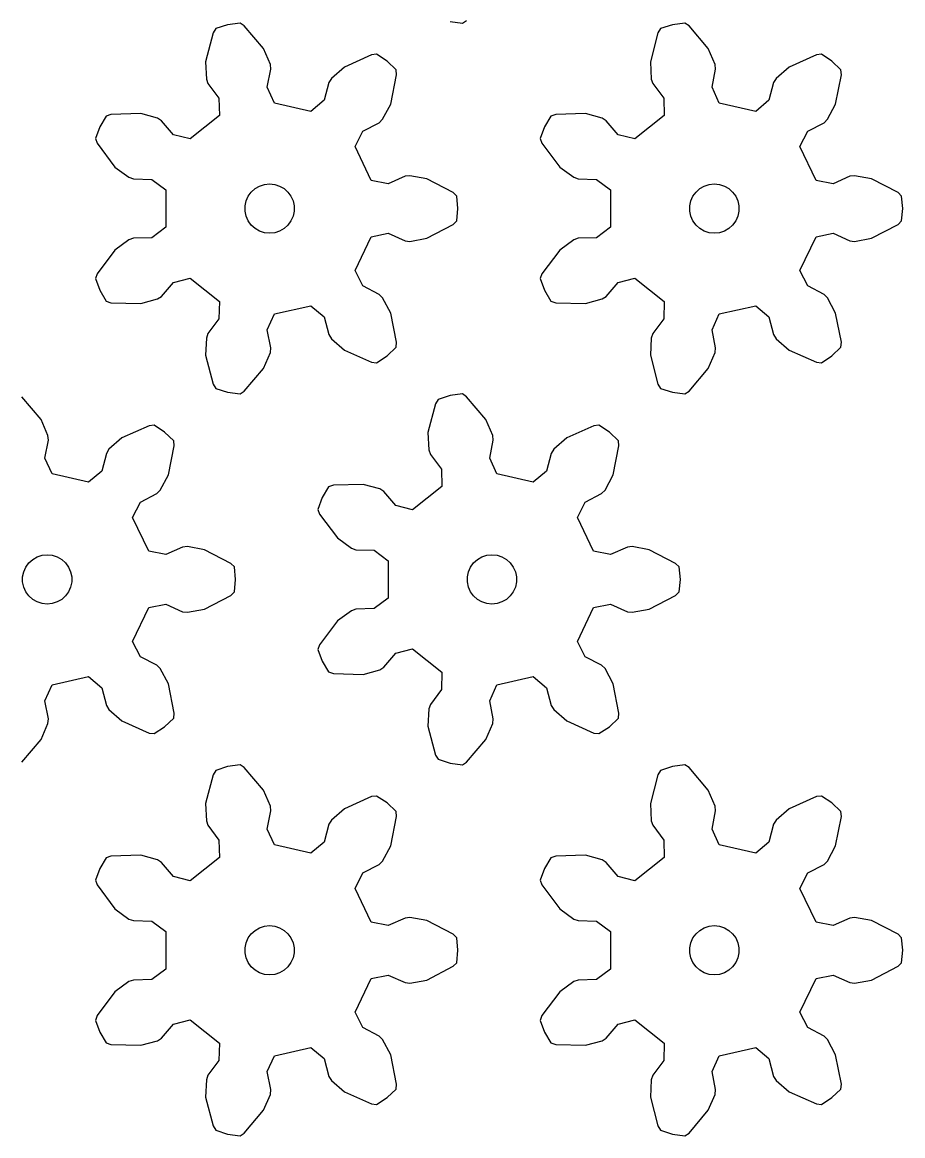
# Model space of a CAD drawing. Extents: x 0 to 211, y 0 to 225.
# Drawn here: x 157.9 to 211.4, y 0 to 67.7 of the extents above; entities that cross this region are included whole.
import ezdxf

# ---------------------------------------------------------------- set-up
doc = ezdxf.new("R2010")
doc.units = 0

msp = doc.modelspace()

# ---------------------------------------------------------------- linework, layer by layer
for p, q in [((183.868, 67.745), (184.621, 67.643)), ((184.621, 67.643), (184.879, 67.808)), ((169.46, 67.045), (169.003, 65.291)), ((169.621, 67.306), (169.46, 67.045)), ((170.343, 67.541), (169.621, 67.306)), ((171.096, 67.643), (170.343, 67.541)), ((171.354, 67.478), (171.096, 67.643)), ((172.527, 66.095), (171.354, 67.478)), ((196.51, 67.045), (196.053, 65.291)), ((196.671, 67.306), (196.51, 67.045)), ((197.393, 67.541), (196.671, 67.306)), ((198.146, 67.643), (197.393, 67.541)), ((198.404, 67.478), (198.146, 67.643)), ((199.577, 66.095), (198.404, 67.478)), ((172.941, 65.128), (172.527, 66.095)), ((179.099, 65.71), (177.443, 64.973)), ((179.404, 65.746), (179.099, 65.71)), ((180.038, 65.328), (179.404, 65.746)), ((199.991, 65.128), (199.577, 66.095)), ((206.15, 65.71), (204.493, 64.973)), ((206.454, 65.746), (206.15, 65.71)), ((207.088, 65.328), (206.454, 65.746)), ((169.003, 65.291), (169.05, 64.24)), ((172.971, 64.838), (172.941, 65.128)), ((180.586, 64.803), (180.038, 65.328)), ((196.053, 65.291), (196.1, 64.24)), ((200.022, 64.838), (199.991, 65.128)), ((207.637, 64.803), (207.088, 65.328)), ((172.756, 63.741), (172.971, 64.838)), ((177.443, 64.973), (176.651, 64.281)), ((180.269, 62.72), (180.619, 64.498)), ((180.619, 64.498), (180.586, 64.803)), ((199.806, 63.741), (200.022, 64.838)), ((204.493, 64.973), (203.701, 64.281)), ((207.319, 62.72), (207.669, 64.498)), ((207.669, 64.498), (207.637, 64.803)), ((169.05, 64.24), (169.148, 63.966)), ((169.148, 63.966), (169.818, 63.071)), ((173.188, 62.78), (172.756, 63.741)), ((176.497, 64.034), (176.216, 62.952)), ((176.651, 64.281), (176.497, 64.034)), ((196.1, 64.24), (196.198, 63.966)), ((196.198, 63.966), (196.868, 63.071)), ((200.239, 62.78), (199.806, 63.741)), ((203.548, 64.034), (203.266, 62.952)), ((203.701, 64.281), (203.548, 64.034)), ((169.818, 63.071), (169.845, 62.017)), ((196.868, 63.071), (196.895, 62.017)), ((175.408, 62.273), (173.188, 62.78)), ((176.216, 62.952), (175.408, 62.273)), ((179.771, 61.793), (180.269, 62.72)), ((202.459, 62.273), (200.239, 62.78)), ((203.266, 62.952), (202.459, 62.273)), ((206.821, 61.793), (207.319, 62.72)), ((162.958, 61.993), (162.569, 61.341)), ((163.248, 62.092), (162.958, 61.993)), ((165.06, 62.147), (163.248, 62.092)), ((166.074, 61.867), (165.06, 62.147)), ((166.32, 61.711), (166.074, 61.867)), ((167.043, 60.858), (166.32, 61.711)), ((169.845, 62.017), (168.065, 60.597)), ((179.563, 61.588), (179.771, 61.793)), ((190.008, 61.993), (189.619, 61.341)), ((190.299, 62.092), (190.008, 61.993)), ((192.11, 62.147), (190.299, 62.092)), ((193.125, 61.867), (192.11, 62.147)), ((193.37, 61.711), (193.125, 61.867)), ((194.094, 60.858), (193.37, 61.711)), ((196.895, 62.017), (195.115, 60.597)), ((206.614, 61.588), (206.821, 61.793)), ((162.569, 61.341), (162.302, 60.63)), ((178.09, 60.135), (178.571, 61.073)), ((178.571, 61.073), (179.563, 61.588)), ((189.619, 61.341), (189.352, 60.63)), ((205.14, 60.135), (205.622, 61.073)), ((205.622, 61.073), (206.614, 61.588)), ((162.302, 60.63), (162.405, 60.341)), ((162.405, 60.341), (163.492, 58.89)), ((168.065, 60.597), (167.043, 60.858)), ((189.352, 60.63), (189.455, 60.341)), ((189.455, 60.341), (190.542, 58.89)), ((195.115, 60.597), (194.094, 60.858)), ((179.078, 58.084), (178.09, 60.135)), ((206.128, 58.084), (205.14, 60.135)), ((163.492, 58.89), (164.343, 58.272)), ((164.343, 58.272), (164.618, 58.177)), ((181.133, 58.33), (180.111, 57.876)), ((181.422, 58.364), (181.133, 58.33)), ((182.457, 58.176), (181.422, 58.364)), ((190.542, 58.89), (191.393, 58.272)), ((191.393, 58.272), (191.669, 58.177)), ((208.183, 58.33), (207.162, 57.876)), ((208.472, 58.364), (208.183, 58.33)), ((209.507, 58.176), (208.472, 58.364)), ((164.618, 58.177), (165.736, 58.143)), ((165.736, 58.143), (166.577, 57.507)), ((171.778, 57.373), (172.011, 57.582)), ((172.011, 57.582), (172.283, 57.739)), ((172.283, 57.739), (172.581, 57.836)), ((172.581, 57.836), (172.893, 57.869)), ((172.893, 57.869), (173.205, 57.836)), ((173.205, 57.836), (173.503, 57.739)), ((173.503, 57.739), (173.775, 57.582)), ((173.775, 57.582), (174.008, 57.373)), ((180.111, 57.876), (179.078, 58.084)), ((184.066, 57.341), (182.457, 58.176)), ((191.669, 58.177), (192.786, 58.143)), ((192.786, 58.143), (193.627, 57.507)), ((198.829, 57.373), (199.062, 57.582)), ((199.062, 57.582), (199.333, 57.739)), ((199.333, 57.739), (199.631, 57.836)), ((199.631, 57.836), (199.943, 57.869)), ((199.943, 57.869), (200.255, 57.836)), ((200.255, 57.836), (200.553, 57.739)), ((200.553, 57.739), (200.825, 57.582)), ((200.825, 57.582), (201.058, 57.373)), ((207.162, 57.876), (206.128, 58.084)), ((211.116, 57.341), (209.507, 58.176)), ((166.577, 57.507), (166.577, 55.23)), ((171.466, 56.832), (171.594, 57.119)), ((171.594, 57.119), (171.778, 57.373)), ((174.008, 57.373), (174.192, 57.119)), ((174.192, 57.119), (174.32, 56.832)), ((184.284, 57.125), (184.066, 57.341)), ((184.352, 56.369), (184.284, 57.125)), ((193.627, 57.507), (193.627, 55.23)), ((198.517, 56.832), (198.644, 57.119)), ((198.644, 57.119), (198.829, 57.373)), ((201.058, 57.373), (201.242, 57.119)), ((201.242, 57.119), (201.37, 56.832)), ((211.334, 57.125), (211.116, 57.341)), ((211.402, 56.369), (211.334, 57.125)), ((171.401, 56.526), (171.466, 56.832)), ((171.401, 56.212), (171.401, 56.526)), ((171.466, 55.905), (171.401, 56.212)), ((174.32, 56.832), (174.385, 56.526)), ((174.385, 56.212), (174.32, 55.905)), ((174.385, 56.526), (174.385, 56.212)), ((184.284, 55.613), (184.352, 56.369)), ((198.451, 56.526), (198.517, 56.832)), ((198.451, 56.212), (198.451, 56.526)), ((198.517, 55.905), (198.451, 56.212)), ((201.37, 56.832), (201.435, 56.526)), ((201.435, 56.212), (201.37, 55.905)), ((201.435, 56.526), (201.435, 56.212)), ((211.334, 55.613), (211.402, 56.369)), ((171.594, 55.619), (171.466, 55.905)), ((171.778, 55.365), (171.594, 55.619)), ((174.192, 55.619), (174.008, 55.365)), ((174.32, 55.905), (174.192, 55.619)), ((184.066, 55.397), (184.284, 55.613)), ((198.644, 55.619), (198.517, 55.905)), ((198.829, 55.365), (198.644, 55.619)), ((201.242, 55.619), (201.058, 55.365)), ((201.37, 55.905), (201.242, 55.619)), ((211.116, 55.397), (211.334, 55.613)), ((166.577, 55.23), (165.736, 54.594)), ((172.011, 55.155), (171.778, 55.365)), ((172.283, 54.999), (172.011, 55.155)), ((172.581, 54.902), (172.283, 54.999)), ((172.893, 54.869), (172.581, 54.902)), ((173.205, 54.902), (172.893, 54.869)), ((173.503, 54.999), (173.205, 54.902)), ((173.775, 55.155), (173.503, 54.999)), ((174.008, 55.365), (173.775, 55.155)), ((179.078, 54.654), (180.111, 54.862)), ((180.111, 54.862), (181.133, 54.408)), ((182.457, 54.562), (184.066, 55.397)), ((193.627, 55.23), (192.786, 54.594)), ((199.062, 55.155), (198.829, 55.365)), ((199.333, 54.999), (199.062, 55.155)), ((199.631, 54.902), (199.333, 54.999)), ((199.943, 54.869), (199.631, 54.902)), ((200.255, 54.902), (199.943, 54.869)), ((200.553, 54.999), (200.255, 54.902)), ((200.825, 55.155), (200.553, 54.999)), ((201.058, 55.365), (200.825, 55.155)), ((206.128, 54.654), (207.162, 54.862)), ((207.162, 54.862), (208.183, 54.408)), ((209.507, 54.562), (211.116, 55.397)), ((164.343, 54.466), (163.492, 53.847)), ((164.618, 54.561), (164.343, 54.466)), ((165.736, 54.594), (164.618, 54.561)), ((178.09, 52.603), (179.078, 54.654)), ((181.133, 54.408), (181.422, 54.373)), ((181.422, 54.373), (182.457, 54.562)), ((191.393, 54.466), (190.542, 53.847)), ((191.669, 54.561), (191.393, 54.466)), ((192.786, 54.594), (191.669, 54.561)), ((205.14, 52.603), (206.128, 54.654)), ((208.183, 54.408), (208.472, 54.373)), ((208.472, 54.373), (209.507, 54.562)), ((163.492, 53.847), (162.405, 52.397)), ((190.542, 53.847), (189.455, 52.397)), ((162.405, 52.397), (162.302, 52.108)), ((167.043, 51.88), (168.065, 52.141)), ((168.065, 52.141), (169.845, 50.721)), ((178.571, 51.665), (178.09, 52.603)), ((189.455, 52.397), (189.352, 52.108)), ((194.094, 51.88), (195.115, 52.141)), ((195.115, 52.141), (196.895, 50.721)), ((205.622, 51.665), (205.14, 52.603)), ((162.302, 52.108), (162.569, 51.397)), ((166.32, 51.027), (167.043, 51.88)), ((179.563, 51.149), (178.571, 51.665)), ((189.352, 52.108), (189.619, 51.397)), ((193.37, 51.027), (194.094, 51.88)), ((206.614, 51.149), (205.622, 51.665)), ((162.569, 51.397), (162.958, 50.745)), ((165.06, 50.591), (166.074, 50.87)), ((166.074, 50.87), (166.32, 51.027)), ((179.771, 50.945), (179.563, 51.149)), ((180.269, 50.018), (179.771, 50.945)), ((189.619, 51.397), (190.008, 50.745)), ((192.11, 50.591), (193.125, 50.87)), ((193.125, 50.87), (193.37, 51.027)), ((206.821, 50.945), (206.614, 51.149)), ((207.319, 50.018), (206.821, 50.945)), ((162.958, 50.745), (163.248, 50.646)), ((163.248, 50.646), (165.06, 50.591)), ((169.845, 50.721), (169.818, 49.667)), ((173.188, 49.958), (175.408, 50.464)), ((175.408, 50.464), (176.216, 49.786)), ((190.008, 50.745), (190.299, 50.646)), ((190.299, 50.646), (192.11, 50.591)), ((196.895, 50.721), (196.868, 49.667)), ((200.239, 49.958), (202.459, 50.464)), ((202.459, 50.464), (203.266, 49.786)), ((169.818, 49.667), (169.148, 48.772)), ((172.756, 48.996), (173.188, 49.958)), ((176.216, 49.786), (176.497, 48.704)), ((180.619, 48.24), (180.269, 50.018)), ((196.868, 49.667), (196.198, 48.772)), ((199.806, 48.996), (200.239, 49.958)), ((203.266, 49.786), (203.548, 48.704)), ((207.669, 48.24), (207.319, 50.018)), ((169.148, 48.772), (169.05, 48.498)), ((172.971, 47.899), (172.756, 48.996)), ((196.198, 48.772), (196.1, 48.498)), ((200.022, 47.899), (199.806, 48.996)), ((169.05, 48.498), (169.003, 47.447)), ((176.497, 48.704), (176.651, 48.456)), ((176.651, 48.456), (177.443, 47.765)), ((180.586, 47.934), (180.619, 48.24)), ((196.1, 48.498), (196.053, 47.447)), ((203.548, 48.704), (203.701, 48.456)), ((203.701, 48.456), (204.493, 47.765)), ((207.637, 47.934), (207.669, 48.24)), ((169.003, 47.447), (169.46, 45.693)), ((172.527, 46.642), (172.941, 47.61)), ((172.941, 47.61), (172.971, 47.899)), ((177.443, 47.765), (179.099, 47.028)), ((179.404, 46.991), (180.038, 47.41)), ((180.038, 47.41), (180.586, 47.934)), ((196.053, 47.447), (196.51, 45.693)), ((199.577, 46.642), (199.991, 47.61)), ((199.991, 47.61), (200.022, 47.899)), ((204.493, 47.765), (206.15, 47.028)), ((206.454, 46.991), (207.088, 47.41)), ((207.088, 47.41), (207.637, 47.934)), ((179.099, 47.028), (179.404, 46.991)), ((206.15, 47.028), (206.454, 46.991)), ((171.354, 45.26), (172.527, 46.642)), ((198.404, 45.26), (199.577, 46.642)), ((169.46, 45.693), (169.621, 45.432)), ((169.621, 45.432), (170.343, 45.197)), ((196.51, 45.693), (196.671, 45.432)), ((196.671, 45.432), (197.393, 45.197)), ((159.002, 43.548), (157.829, 44.93)), ((170.343, 45.197), (171.096, 45.095)), ((171.096, 45.095), (171.354, 45.26)), ((183.146, 44.759), (182.985, 44.498)), ((183.868, 44.993), (183.146, 44.759)), ((184.621, 45.095), (183.868, 44.993)), ((184.879, 44.93), (184.621, 45.095)), ((186.052, 43.548), (184.879, 44.93)), ((197.393, 45.197), (198.146, 45.095)), ((198.146, 45.095), (198.404, 45.26)), ((182.985, 44.498), (182.528, 42.744)), ((159.415, 42.581), (159.002, 43.548)), ((186.466, 42.581), (186.052, 43.548)), ((165.574, 43.162), (163.918, 42.426)), ((165.879, 43.199), (165.574, 43.162)), ((166.512, 42.78), (165.879, 43.199)), ((167.061, 42.256), (166.512, 42.78)), ((182.528, 42.744), (182.575, 41.693)), ((192.625, 43.162), (190.968, 42.426)), ((192.929, 43.199), (192.625, 43.162)), ((193.563, 42.78), (192.929, 43.199)), ((194.112, 42.256), (193.563, 42.78)), ((159.231, 41.194), (159.446, 42.291)), ((159.446, 42.291), (159.415, 42.581)), ((163.918, 42.426), (163.125, 41.734)), ((167.094, 41.951), (167.061, 42.256)), ((186.281, 41.194), (186.496, 42.291)), ((186.496, 42.291), (186.466, 42.581)), ((190.968, 42.426), (190.176, 41.734)), ((194.144, 41.951), (194.112, 42.256)), ((162.972, 41.486), (162.69, 40.404)), ((163.125, 41.734), (162.972, 41.486)), ((166.744, 40.172), (167.094, 41.951)), ((182.575, 41.693), (182.673, 41.418)), ((182.673, 41.418), (183.343, 40.523)), ((190.022, 41.486), (189.741, 40.404)), ((190.176, 41.734), (190.022, 41.486)), ((193.794, 40.172), (194.144, 41.951)), ((159.663, 40.233), (159.231, 41.194)), ((186.714, 40.233), (186.281, 41.194)), ((161.883, 39.726), (159.663, 40.233)), ((162.69, 40.404), (161.883, 39.726)), ((166.246, 39.245), (166.744, 40.172)), ((183.343, 40.523), (183.37, 39.469)), ((188.934, 39.726), (186.714, 40.233)), ((189.741, 40.404), (188.934, 39.726)), ((193.296, 39.245), (193.794, 40.172)), ((176.483, 39.445), (176.094, 38.793)), ((176.773, 39.544), (176.483, 39.445)), ((178.585, 39.599), (176.773, 39.544)), ((179.6, 39.32), (178.585, 39.599)), ((179.845, 39.163), (179.6, 39.32)), ((183.37, 39.469), (181.59, 38.05)), ((165.046, 38.525), (166.038, 39.041)), ((166.038, 39.041), (166.246, 39.245)), ((176.094, 38.793), (175.827, 38.082)), ((180.568, 38.311), (179.845, 39.163)), ((192.097, 38.525), (193.089, 39.041)), ((193.089, 39.041), (193.296, 39.245)), ((164.565, 37.588), (165.046, 38.525)), ((175.827, 38.082), (175.93, 37.794)), ((181.59, 38.05), (180.568, 38.311)), ((191.615, 37.588), (192.097, 38.525)), ((165.553, 35.536), (164.565, 37.588)), ((175.93, 37.794), (177.017, 36.343)), ((192.603, 35.536), (191.615, 37.588)), ((177.017, 36.343), (177.868, 35.724)), ((158.758, 35.192), (159.056, 35.289)), ((159.056, 35.289), (159.368, 35.321)), ((159.368, 35.321), (159.68, 35.289)), ((159.68, 35.289), (159.978, 35.192)), ((166.586, 35.328), (165.553, 35.536)), ((167.608, 35.782), (166.586, 35.328)), ((167.897, 35.817), (167.608, 35.782)), ((168.932, 35.629), (167.897, 35.817)), ((170.54, 34.793), (168.932, 35.629)), ((177.868, 35.724), (178.144, 35.63)), ((178.144, 35.63), (179.261, 35.596)), ((179.261, 35.596), (180.102, 34.96)), ((185.808, 35.192), (186.106, 35.289)), ((186.106, 35.289), (186.418, 35.321)), ((186.418, 35.321), (186.73, 35.289)), ((186.73, 35.289), (187.028, 35.192)), ((193.636, 35.328), (192.603, 35.536)), ((194.658, 35.782), (193.636, 35.328)), ((194.947, 35.817), (194.658, 35.782)), ((195.982, 35.629), (194.947, 35.817)), ((197.591, 34.793), (195.982, 35.629)), ((157.941, 34.285), (158.069, 34.571)), ((158.069, 34.571), (158.253, 34.825)), ((158.253, 34.825), (158.486, 35.035)), ((158.486, 35.035), (158.758, 35.192)), ((159.978, 35.192), (160.25, 35.035)), ((160.25, 35.035), (160.483, 34.825)), ((160.483, 34.825), (160.667, 34.571)), ((160.667, 34.571), (160.794, 34.285)), ((170.759, 34.578), (170.54, 34.793)), ((170.827, 33.821), (170.759, 34.578)), ((180.102, 34.96), (180.102, 32.683)), ((184.992, 34.285), (185.119, 34.571)), ((185.119, 34.571), (185.303, 34.825)), ((185.303, 34.825), (185.536, 35.035)), ((185.536, 35.035), (185.808, 35.192)), ((187.028, 35.192), (187.3, 35.035)), ((187.3, 35.035), (187.533, 34.825)), ((187.533, 34.825), (187.717, 34.571)), ((187.717, 34.571), (187.845, 34.285)), ((197.809, 34.578), (197.591, 34.793)), ((197.877, 33.821), (197.809, 34.578)), ((157.876, 33.978), (157.941, 34.285)), ((157.876, 33.665), (157.876, 33.978)), ((160.794, 34.285), (160.86, 33.978)), ((160.86, 33.978), (160.86, 33.665)), ((184.926, 33.978), (184.992, 34.285)), ((184.926, 33.665), (184.926, 33.978)), ((187.845, 34.285), (187.91, 33.978)), ((187.91, 33.978), (187.91, 33.665)), ((157.941, 33.358), (157.876, 33.665)), ((158.069, 33.071), (157.941, 33.358)), ((160.794, 33.358), (160.667, 33.071)), ((160.86, 33.665), (160.794, 33.358)), ((170.759, 33.065), (170.827, 33.821)), ((184.992, 33.358), (184.926, 33.665)), ((185.119, 33.071), (184.992, 33.358)), ((187.845, 33.358), (187.717, 33.071)), ((187.91, 33.665), (187.845, 33.358)), ((197.809, 33.065), (197.877, 33.821)), ((158.253, 32.818), (158.069, 33.071)), ((158.486, 32.608), (158.253, 32.818)), ((158.758, 32.451), (158.486, 32.608)), ((160.25, 32.608), (159.978, 32.451)), ((160.483, 32.818), (160.25, 32.608)), ((160.667, 33.071), (160.483, 32.818)), ((168.932, 32.014), (170.54, 32.85)), ((170.54, 32.85), (170.759, 33.065)), ((180.102, 32.683), (179.261, 32.047)), ((185.303, 32.818), (185.119, 33.071)), ((185.536, 32.608), (185.303, 32.818)), ((185.808, 32.451), (185.536, 32.608)), ((187.3, 32.608), (187.028, 32.451)), ((187.533, 32.818), (187.3, 32.608)), ((187.717, 33.071), (187.533, 32.818)), ((195.982, 32.014), (197.591, 32.85)), ((197.591, 32.85), (197.809, 33.065)), ((159.056, 32.354), (158.758, 32.451)), ((159.368, 32.321), (159.056, 32.354)), ((159.68, 32.354), (159.368, 32.321)), ((159.978, 32.451), (159.68, 32.354)), ((164.565, 30.055), (165.553, 32.107)), ((165.553, 32.107), (166.586, 32.315)), ((166.586, 32.315), (167.608, 31.86)), ((167.608, 31.86), (167.897, 31.826)), ((167.897, 31.826), (168.932, 32.014)), ((177.868, 31.919), (177.017, 31.3)), ((178.144, 32.013), (177.868, 31.919)), ((179.261, 32.047), (178.144, 32.013)), ((186.106, 32.354), (185.808, 32.451)), ((186.418, 32.321), (186.106, 32.354)), ((186.73, 32.354), (186.418, 32.321)), ((187.028, 32.451), (186.73, 32.354)), ((191.615, 30.055), (192.603, 32.107)), ((192.603, 32.107), (193.636, 32.315)), ((193.636, 32.315), (194.658, 31.86)), ((194.658, 31.86), (194.947, 31.826)), ((194.947, 31.826), (195.982, 32.014)), ((177.017, 31.3), (175.93, 29.849)), ((165.046, 29.117), (164.565, 30.055)), ((175.93, 29.849), (175.827, 29.56)), ((192.097, 29.117), (191.615, 30.055)), ((166.038, 28.602), (165.046, 29.117)), ((175.827, 29.56), (176.094, 28.849)), ((179.845, 28.48), (180.568, 29.332)), ((180.568, 29.332), (181.59, 29.593)), ((181.59, 29.593), (183.37, 28.173)), ((193.089, 28.602), (192.097, 29.117)), ((166.246, 28.397), (166.038, 28.602)), ((176.094, 28.849), (176.483, 28.198)), ((179.6, 28.323), (179.845, 28.48)), ((193.296, 28.397), (193.089, 28.602)), ((159.663, 27.41), (161.883, 27.917)), ((161.883, 27.917), (162.69, 27.238)), ((166.744, 27.471), (166.246, 28.397)), ((176.483, 28.198), (176.773, 28.098)), ((176.773, 28.098), (178.585, 28.043)), ((178.585, 28.043), (179.6, 28.323)), ((183.37, 28.173), (183.343, 27.119)), ((186.714, 27.41), (188.934, 27.917)), ((188.934, 27.917), (189.741, 27.238)), ((193.794, 27.471), (193.296, 28.397)), ((159.231, 26.449), (159.663, 27.41)), ((162.69, 27.238), (162.972, 26.157)), ((167.094, 25.692), (166.744, 27.471)), ((183.343, 27.119), (182.673, 26.225)), ((186.281, 26.449), (186.714, 27.41)), ((189.741, 27.238), (190.022, 26.157)), ((194.144, 25.692), (193.794, 27.471)), ((159.446, 25.352), (159.231, 26.449)), ((186.496, 25.352), (186.281, 26.449)), ((162.972, 26.157), (163.125, 25.909)), ((163.125, 25.909), (163.918, 25.217)), ((182.575, 25.95), (182.528, 24.899)), ((182.673, 26.225), (182.575, 25.95)), ((190.022, 26.157), (190.176, 25.909)), ((190.176, 25.909), (190.968, 25.217)), ((159.002, 24.095), (159.415, 25.062)), ((159.415, 25.062), (159.446, 25.352)), ((163.918, 25.217), (165.574, 24.48)), ((166.512, 24.862), (167.061, 25.387)), ((167.061, 25.387), (167.094, 25.692)), ((186.052, 24.095), (186.466, 25.062)), ((186.466, 25.062), (186.496, 25.352)), ((190.968, 25.217), (192.625, 24.48)), ((193.563, 24.862), (194.112, 25.387)), ((194.112, 25.387), (194.144, 25.692)), ((165.574, 24.48), (165.879, 24.444)), ((165.879, 24.444), (166.512, 24.862)), ((182.528, 24.899), (182.985, 23.145)), ((192.625, 24.48), (192.929, 24.444)), ((192.929, 24.444), (193.563, 24.862)), ((157.829, 22.713), (159.002, 24.095)), ((184.879, 22.713), (186.052, 24.095)), ((182.985, 23.145), (183.146, 22.884)), ((170.343, 22.446), (169.621, 22.211)), ((171.096, 22.548), (170.343, 22.446)), ((171.354, 22.383), (171.096, 22.548)), ((172.527, 21), (171.354, 22.383)), ((183.146, 22.884), (183.868, 22.649)), ((183.868, 22.649), (184.621, 22.548)), ((184.621, 22.548), (184.879, 22.713)), ((197.393, 22.446), (196.671, 22.211)), ((198.146, 22.548), (197.393, 22.446)), ((198.404, 22.383), (198.146, 22.548)), ((199.577, 21), (198.404, 22.383)), ((169.46, 21.95), (169.003, 20.196)), ((169.621, 22.211), (169.46, 21.95)), ((196.51, 21.95), (196.053, 20.196)), ((196.671, 22.211), (196.51, 21.95)), ((172.941, 20.033), (172.527, 21)), ((199.991, 20.033), (199.577, 21)), ((179.099, 20.615), (177.443, 19.878)), ((179.404, 20.651), (179.099, 20.615)), ((180.038, 20.233), (179.404, 20.651)), ((206.15, 20.615), (204.493, 19.878)), ((206.454, 20.651), (206.15, 20.615)), ((207.088, 20.233), (206.454, 20.651)), ((169.003, 20.196), (169.05, 19.145)), ((172.756, 18.646), (172.971, 19.743)), ((172.971, 19.743), (172.941, 20.033)), ((177.443, 19.878), (176.651, 19.186)), ((180.586, 19.708), (180.038, 20.233)), ((180.619, 19.403), (180.586, 19.708)), ((196.053, 20.196), (196.1, 19.145)), ((199.806, 18.646), (200.022, 19.743)), ((200.022, 19.743), (199.991, 20.033)), ((204.493, 19.878), (203.701, 19.186)), ((207.637, 19.708), (207.088, 20.233)), ((207.669, 19.403), (207.637, 19.708)), ((169.05, 19.145), (169.148, 18.871)), ((176.651, 19.186), (176.497, 18.938)), ((180.269, 17.624), (180.619, 19.403)), ((196.1, 19.145), (196.198, 18.871)), ((203.701, 19.186), (203.548, 18.938)), ((207.319, 17.624), (207.669, 19.403)), ((169.148, 18.871), (169.818, 17.976)), ((173.188, 17.685), (172.756, 18.646)), ((176.497, 18.938), (176.216, 17.857)), ((196.198, 18.871), (196.868, 17.976)), ((200.239, 17.685), (199.806, 18.646)), ((203.548, 18.938), (203.266, 17.857)), ((169.818, 17.976), (169.845, 16.922)), ((175.408, 17.178), (173.188, 17.685)), ((176.216, 17.857), (175.408, 17.178)), ((179.771, 16.698), (180.269, 17.624)), ((196.868, 17.976), (196.895, 16.922)), ((202.459, 17.178), (200.239, 17.685)), ((203.266, 17.857), (202.459, 17.178)), ((206.821, 16.698), (207.319, 17.624)), ((163.248, 16.997), (162.958, 16.898)), ((165.06, 17.052), (163.248, 16.997)), ((166.074, 16.772), (165.06, 17.052)), ((190.299, 16.997), (190.008, 16.898)), ((192.11, 17.052), (190.299, 16.997)), ((193.125, 16.772), (192.11, 17.052)), ((162.958, 16.898), (162.569, 16.246)), ((166.32, 16.616), (166.074, 16.772)), ((167.043, 15.763), (166.32, 16.616)), ((169.845, 16.922), (168.065, 15.502)), ((178.571, 15.978), (179.563, 16.493)), ((179.563, 16.493), (179.771, 16.698)), ((190.008, 16.898), (189.619, 16.246)), ((193.37, 16.616), (193.125, 16.772)), ((194.094, 15.763), (193.37, 16.616)), ((196.895, 16.922), (195.115, 15.502)), ((205.622, 15.978), (206.614, 16.493)), ((206.614, 16.493), (206.821, 16.698)), ((162.569, 16.246), (162.302, 15.535)), ((168.065, 15.502), (167.043, 15.763)), ((178.09, 15.04), (178.571, 15.978)), ((189.619, 16.246), (189.352, 15.535)), ((195.115, 15.502), (194.094, 15.763)), ((205.14, 15.04), (205.622, 15.978)), ((162.302, 15.535), (162.405, 15.246)), ((162.405, 15.246), (163.492, 13.795)), ((179.078, 12.988), (178.09, 15.04)), ((189.352, 15.535), (189.455, 15.246)), ((189.455, 15.246), (190.542, 13.795)), ((206.128, 12.988), (205.14, 15.04)), ((163.492, 13.795), (164.343, 13.176)), ((190.542, 13.795), (191.393, 13.176)), ((164.343, 13.176), (164.618, 13.082)), ((164.618, 13.082), (165.736, 13.048)), ((165.736, 13.048), (166.577, 12.412)), ((180.111, 12.78), (179.078, 12.988)), ((181.133, 13.235), (180.111, 12.78)), ((181.422, 13.269), (181.133, 13.235)), ((182.457, 13.081), (181.422, 13.269)), ((184.066, 12.245), (182.457, 13.081)), ((191.393, 13.176), (191.669, 13.082)), ((191.669, 13.082), (192.786, 13.048)), ((192.786, 13.048), (193.627, 12.412)), ((207.162, 12.78), (206.128, 12.988)), ((208.183, 13.235), (207.162, 12.78)), ((208.472, 13.269), (208.183, 13.235)), ((209.507, 13.081), (208.472, 13.269)), ((211.116, 12.245), (209.507, 13.081)), ((166.577, 12.412), (166.577, 10.135)), ((171.594, 12.024), (171.778, 12.277)), ((171.778, 12.277), (172.011, 12.487)), ((172.011, 12.487), (172.283, 12.644)), ((172.283, 12.644), (172.581, 12.741)), ((172.581, 12.741), (172.893, 12.774)), ((172.893, 12.774), (173.205, 12.741)), ((173.205, 12.741), (173.503, 12.644)), ((173.503, 12.644), (173.775, 12.487)), ((173.775, 12.487), (174.008, 12.277)), ((174.008, 12.277), (174.192, 12.024)), ((184.284, 12.03), (184.066, 12.245)), ((193.627, 12.412), (193.627, 10.135)), ((198.644, 12.024), (198.829, 12.277)), ((198.829, 12.277), (199.062, 12.487)), ((199.062, 12.487), (199.333, 12.644)), ((199.333, 12.644), (199.631, 12.741)), ((199.631, 12.741), (199.943, 12.774)), ((199.943, 12.774), (200.255, 12.741)), ((200.255, 12.741), (200.553, 12.644)), ((200.553, 12.644), (200.825, 12.487)), ((200.825, 12.487), (201.058, 12.277)), ((201.058, 12.277), (201.242, 12.024)), ((211.334, 12.03), (211.116, 12.245)), ((171.401, 11.431), (171.466, 11.737)), ((171.466, 11.737), (171.594, 12.024)), ((174.192, 12.024), (174.32, 11.737)), ((174.32, 11.737), (174.385, 11.431)), ((184.352, 11.274), (184.284, 12.03)), ((198.451, 11.431), (198.517, 11.737)), ((198.517, 11.737), (198.644, 12.024)), ((201.242, 12.024), (201.37, 11.737)), ((201.37, 11.737), (201.435, 11.431)), ((211.402, 11.274), (211.334, 12.03)), ((171.401, 11.117), (171.401, 11.431)), ((171.466, 10.81), (171.401, 11.117)), ((174.385, 11.117), (174.32, 10.81)), ((174.385, 11.431), (174.385, 11.117)), ((184.284, 10.518), (184.352, 11.274)), ((198.451, 11.117), (198.451, 11.431)), ((198.517, 10.81), (198.451, 11.117)), ((201.435, 11.117), (201.37, 10.81)), ((201.435, 11.431), (201.435, 11.117)), ((211.334, 10.518), (211.402, 11.274)), ((171.594, 10.524), (171.466, 10.81)), ((171.778, 10.27), (171.594, 10.524)), ((172.011, 10.06), (171.778, 10.27)), ((174.008, 10.27), (173.775, 10.06)), ((174.192, 10.524), (174.008, 10.27)), ((174.32, 10.81), (174.192, 10.524)), ((182.457, 9.466), (184.066, 10.302)), ((184.066, 10.302), (184.284, 10.518)), ((198.644, 10.524), (198.517, 10.81)), ((198.829, 10.27), (198.644, 10.524)), ((199.062, 10.06), (198.829, 10.27)), ((201.058, 10.27), (200.825, 10.06)), ((201.242, 10.524), (201.058, 10.27)), ((201.37, 10.81), (201.242, 10.524)), ((209.507, 9.466), (211.116, 10.302)), ((211.116, 10.302), (211.334, 10.518)), ((165.736, 9.499), (164.618, 9.465)), ((166.577, 10.135), (165.736, 9.499)), ((172.283, 9.903), (172.011, 10.06)), ((172.581, 9.807), (172.283, 9.903)), ((172.893, 9.774), (172.581, 9.807)), ((173.205, 9.807), (172.893, 9.774)), ((173.503, 9.903), (173.205, 9.807)), ((173.775, 10.06), (173.503, 9.903)), ((178.09, 7.507), (179.078, 9.559)), ((179.078, 9.559), (180.111, 9.767)), ((180.111, 9.767), (181.133, 9.313)), ((192.786, 9.499), (191.669, 9.465)), ((193.627, 10.135), (192.786, 9.499)), ((199.333, 9.903), (199.062, 10.06)), ((199.631, 9.807), (199.333, 9.903)), ((199.943, 9.774), (199.631, 9.807)), ((200.255, 9.807), (199.943, 9.774)), ((200.553, 9.903), (200.255, 9.807)), ((200.825, 10.06), (200.553, 9.903)), ((205.14, 7.507), (206.128, 9.559)), ((206.128, 9.559), (207.162, 9.767)), ((207.162, 9.767), (208.183, 9.313)), ((164.343, 9.371), (163.492, 8.752)), ((164.618, 9.465), (164.343, 9.371)), ((181.133, 9.313), (181.422, 9.278)), ((181.422, 9.278), (182.457, 9.466)), ((191.393, 9.371), (190.542, 8.752)), ((191.669, 9.465), (191.393, 9.371)), ((208.183, 9.313), (208.472, 9.278)), ((208.472, 9.278), (209.507, 9.466)), ((163.492, 8.752), (162.405, 7.302)), ((190.542, 8.752), (189.455, 7.302)), ((178.571, 6.57), (178.09, 7.507)), ((205.622, 6.57), (205.14, 7.507)), ((162.405, 7.302), (162.302, 7.013)), ((162.302, 7.013), (162.569, 6.302)), ((166.32, 5.932), (167.043, 6.784)), ((167.043, 6.784), (168.065, 7.045)), ((168.065, 7.045), (169.845, 5.626)), ((189.455, 7.302), (189.352, 7.013)), ((189.352, 7.013), (189.619, 6.302)), ((193.37, 5.932), (194.094, 6.784)), ((194.094, 6.784), (195.115, 7.045)), ((195.115, 7.045), (196.895, 5.626)), ((162.569, 6.302), (162.958, 5.65)), ((179.563, 6.054), (178.571, 6.57)), ((189.619, 6.302), (190.008, 5.65)), ((206.614, 6.054), (205.622, 6.57)), ((162.958, 5.65), (163.248, 5.551)), ((163.248, 5.551), (165.06, 5.496)), ((165.06, 5.496), (166.074, 5.775)), ((166.074, 5.775), (166.32, 5.932)), ((169.845, 5.626), (169.818, 4.572)), ((179.771, 5.85), (179.563, 6.054)), ((180.269, 4.923), (179.771, 5.85)), ((190.008, 5.65), (190.299, 5.551)), ((190.299, 5.551), (192.11, 5.496)), ((192.11, 5.496), (193.125, 5.775)), ((193.125, 5.775), (193.37, 5.932)), ((196.895, 5.626), (196.868, 4.572)), ((206.821, 5.85), (206.614, 6.054)), ((207.319, 4.923), (206.821, 5.85)), ((172.756, 3.901), (173.188, 4.863)), ((173.188, 4.863), (175.408, 5.369)), ((175.408, 5.369), (176.216, 4.691)), ((180.619, 3.144), (180.269, 4.923)), ((199.806, 3.901), (200.239, 4.863)), ((200.239, 4.863), (202.459, 5.369)), ((202.459, 5.369), (203.266, 4.691)), ((207.669, 3.144), (207.319, 4.923)), ((169.818, 4.572), (169.148, 3.677)), ((176.216, 4.691), (176.497, 3.609)), ((196.868, 4.572), (196.198, 3.677)), ((203.266, 4.691), (203.548, 3.609)), ((169.05, 3.403), (169.003, 2.352)), ((169.148, 3.677), (169.05, 3.403)), ((172.971, 2.804), (172.756, 3.901)), ((176.497, 3.609), (176.651, 3.361)), ((196.1, 3.403), (196.053, 2.352)), ((196.198, 3.677), (196.1, 3.403)), ((200.022, 2.804), (199.806, 3.901)), ((203.548, 3.609), (203.701, 3.361)), ((172.941, 2.514), (172.971, 2.804)), ((176.651, 3.361), (177.443, 2.669)), ((180.038, 2.315), (180.586, 2.839)), ((180.586, 2.839), (180.619, 3.144)), ((199.991, 2.514), (200.022, 2.804)), ((203.701, 3.361), (204.493, 2.669)), ((207.088, 2.315), (207.637, 2.839)), ((207.637, 2.839), (207.669, 3.144)), ((169.003, 2.352), (169.46, 0.597)), ((172.527, 1.547), (172.941, 2.514)), ((177.443, 2.669), (179.099, 1.933)), ((179.404, 1.896), (180.038, 2.315)), ((196.053, 2.352), (196.51, 0.597)), ((199.577, 1.547), (199.991, 2.514)), ((204.493, 2.669), (206.15, 1.933)), ((206.454, 1.896), (207.088, 2.315)), ((171.354, 0.165), (172.527, 1.547)), ((179.099, 1.933), (179.404, 1.896)), ((198.404, 0.165), (199.577, 1.547)), ((206.15, 1.933), (206.454, 1.896)), ((169.46, 0.597), (169.621, 0.337)), ((169.621, 0.337), (170.343, 0.102)), ((170.343, 0.102), (171.096, 0)), ((171.096, 0), (171.354, 0.165)), ((196.51, 0.597), (196.671, 0.337)), ((196.671, 0.337), (197.393, 0.102)), ((197.393, 0.102), (198.146, 0)), ((198.146, 0), (198.404, 0.165))]:
    msp.add_line(p, q)

doc.saveas('drawing.dxf')
